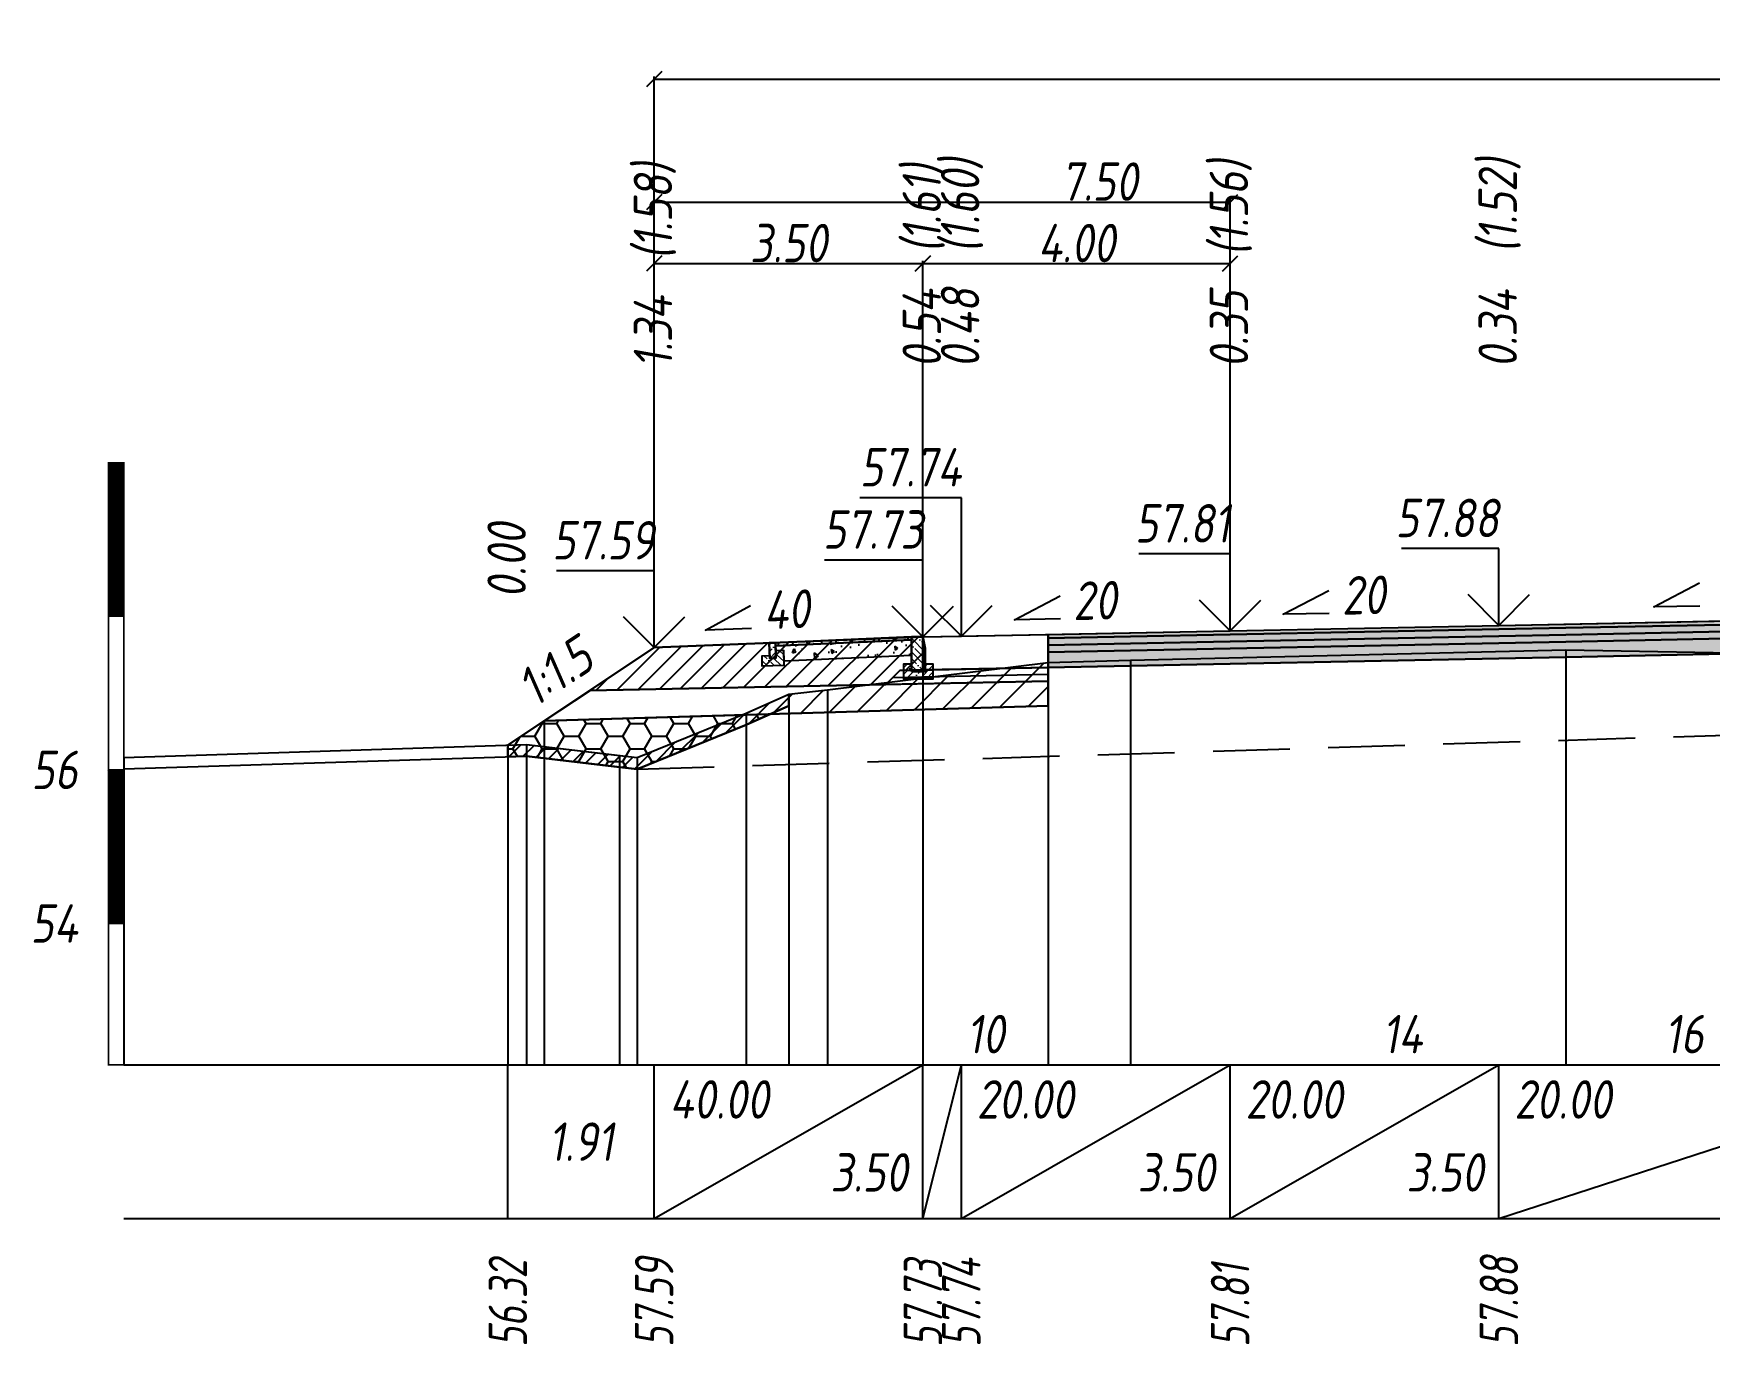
# Model space of a CAD drawing. Extents: x -717 to 1451, y -133302 to 233.
# Drawn here: x -332.2 to -223.1, y -74250.1 to -74164.7 of the extents above; entities that cross this region are included whole.
import ezdxf
from ezdxf.enums import TextEntityAlignment as Align

# ---------------------------------------------------------------- set-up
doc = ezdxf.new("R2010")
doc.units = 0
doc.linetypes.add('штриховая', pattern=[0.75, 0.5, -0.25])
for name, color, linetype in [('Интерполированный поперечник', 2, 'Continuous'), ('КОД_399', 252, 'Continuous'), ('Код_514', 1, 'Continuous'), ('Контур_0', 7, 'Continuous'), ('Контур_2521', 7, 'Continuous'), ('Контур_2564', 7, 'Continuous'), ('Контур_2660', 7, 'Continuous'), ('Контур_2665', 7, 'Continuous'), ('Контур_400', 7, 'Continuous'), ('Контур_508', 7, 'Continuous'), ('Контур_512', 7, 'Continuous'), ('Контур_513', 7, 'Continuous'), ('Красный поперечник', 1, 'Continuous'), ('Линейка абсолютных высот', 7, 'Continuous'), ('Объём_2501', 7, 'Continuous'), ('Объём_2564', 7, 'Continuous'), ('Объём_2650', 7, 'Continuous'), ('Объём_2660', 7, 'Continuous'), ('Объём_2661', 7, 'Continuous'), ('Объём_2665', 7, 'Continuous'), ('Объём_2666', 7, 'Continuous'), ('Объём_2753', 7, 'Continuous'), ('Откосы', 7, 'Continuous'), ('Отметки покрытия', 7, 'Continuous'), ('Рабочие отметки', 7, 'Continuous'), ('Рабочие отметки доп.', 7, 'Continuous'), ('Слои выравнивания', 7, 'Continuous'), ('Таблица', 7, 'Continuous'), ('Уклоны проезжей части', 7, 'Continuous'), ('Черный поперечник', 3, 'Continuous')]:
    doc.layers.add(name, color=color, linetype=linetype)
for name, color, linetype, true_color in [('Контур_2540', 2, 'Continuous', 0xffff00), ('Контур_2560', 2, 'Continuous', 0xffff00), ('Контур_2561', 7, 'Continuous', 0xff8040), ('Контур_2562', 3, 'Continuous', 0x00ff00), ('Контур_2563', 7, 'Continuous', 0xff8000), ('Контур_2570', 7, 'Continuous', 0x80ff00), ('Контур_2725', 7, 'Continuous', 0x323232), ('Контур_2736', 4, 'Continuous', 0x00ffff), ('Контур_2760', 7, 'Continuous', 0x323232), ('Контур_2761', 7, 'Continuous', 0x323232), ('Контур_2762', 7, 'Continuous', 0x323232), ('Контур_2763', 7, 'Continuous', 0x323232), ('Контур_402', 7, 'Continuous', 0xff6464), ('Контур_703', 4, 'Continuous', 0x00ffff), ('Объём_2500', 7, 'Continuous', 0xc0c0c0), ('Объём_2520', 7, 'Continuous', 0x80ffff), ('Объём_2540', 2, 'Continuous', 0xffff00), ('Объём_2560', 2, 'Continuous', 0xffff00), ('Объём_2561', 7, 'Continuous', 0xff8040), ('Объём_2562', 3, 'Continuous', 0x00ff00), ('Объём_2563', 7, 'Continuous', 0xff8000), ('Объём_2570', 7, 'Continuous', 0x80ff00), ('Объём_2600', 7, 'Continuous', 0x808000), ('Объём_2746', 2, 'Continuous', 0xffff00)]:
    doc.layers.add(name, color=color, linetype=linetype, true_color=true_color)
doc.styles.get("Standard").update_dxf_attribs({"font": 'txt', "height": 2.5})
doc.styles.add('М', font='romand.shx', dxfattribs={"width": 0.8, "oblique": 10, "height": 2.5})
doc.dimstyles.get("Standard").update_dxf_attribs({"dimtxt": 0.18, "dimasz": 0.18, "dimexe": 0.18, "dimexo": 0.0625, "dimgap": 0.09, "dimtad": 0, "dimtih": 1, "dimtoh": 1, "dimdec": 4, "dimzin": 0, "dimdsep": 46, "dimtxsty": 'Standard', "dimcen": 0.09, "dimadec": 0, "dimazin": 0, "dimtfac": 1, "dimtdec": 4, "dimtofl": 0, "dimtmove": 0, "dimatfit": 3, "dimfxl": 1, "dimtolj": 1, "dimtzin": 0, "dimarcsym": 0})
pattern_1 = [(45.00000125, (-406.289236, -2473.83671), (-0.026516505928, 0.026516504769), []), (135.00000034, (-406.289236, -2473.83671), (-0.02651650519, -0.026516505506), [])]

# ---------------------------------------------------------------- blocks, each defined once
blk = doc.blocks.new('_Oblique')
at = {"color": 0, "linetype": 'ByBlock', "lineweight": -2}
blk.add_line((-0.5, -0.5), (0.5, 0.5), dxfattribs=at)
blk = doc.blocks.new('*D3063')
at = {"color": 0, "lineweight": -2, "transparency": 16777216}
for p, q in [((-291.76, -74204.68), (-291.76, -74179.5)), ((-291.76, -74179.68), (-274.26, -74179.68)), ((-274.26, -74203.98), (-274.26, -74179.5))]:
    blk.add_line(p, q, dxfattribs=at)
at = {"layer": 'Defpoints', "color": 0, "transparency": 16777216}
for p in [(-274.26, -74179.68), (-291.76, -74204.74), (-274.26, -74204.04)]:
    blk.add_point(p, dxfattribs=at)
at = {"color": 0, "lineweight": -2, "transparency": 16777216, "rotation": 180}
blk.add_blockref('_Oblique', (-291.76, -74179.68), dxfattribs=at)
at = {"color": 0, "lineweight": -2, "transparency": 16777216}
blk.add_blockref('_Oblique', (-274.26, -74179.68), dxfattribs=at)
at = {"color": 0, "transparency": 16777216, "insert": (-283.01, -74178.34), "char_height": 2.5, "width": 0.75, "attachment_point": 5, "style": 'М'}
blk.add_mtext('\\A1;3.50', dxfattribs=at)
blk = doc.blocks.new('*D3065')
at = {"color": 0, "lineweight": -2, "transparency": 16777216}
for p, q in [((-274.26, -74203.98), (-274.26, -74179.5)), ((-274.26, -74179.68), (-254.26, -74179.68)), ((-254.26, -74203.58), (-254.26, -74179.5))]:
    blk.add_line(p, q, dxfattribs=at)
at = {"layer": 'Defpoints', "color": 0, "transparency": 16777216}
for p in [(-254.26, -74179.68), (-254.26, -74203.64), (-274.26, -74204.04)]:
    blk.add_point(p, dxfattribs=at)
at = {"color": 0, "lineweight": -2, "transparency": 16777216, "rotation": 180}
blk.add_blockref('_Oblique', (-274.26, -74179.68), dxfattribs=at)
at = {"color": 0, "lineweight": -2, "transparency": 16777216}
blk.add_blockref('_Oblique', (-254.26, -74179.68), dxfattribs=at)
at = {"color": 0, "transparency": 16777216, "insert": (-264.26, -74178.34), "char_height": 2.5, "width": 0.72, "attachment_point": 5, "style": 'М'}
blk.add_mtext('\\A1;4.00', dxfattribs=at)
blk = doc.blocks.new('*D3068')
at = {"color": 0, "lineweight": -2, "transparency": 16777216}
for p, q in [((-291.76, -74204.68), (-291.76, -74175.5)), ((-291.76, -74175.68), (-254.26, -74175.68)), ((-254.26, -74203.58), (-254.26, -74175.5))]:
    blk.add_line(p, q, dxfattribs=at)
at = {"layer": 'Defpoints', "color": 0, "transparency": 16777216}
for p in [(-254.26, -74175.68), (-254.26, -74203.64), (-291.76, -74204.74)]:
    blk.add_point(p, dxfattribs=at)
at = {"color": 0, "lineweight": -2, "transparency": 16777216, "rotation": 180}
blk.add_blockref('_Oblique', (-291.76, -74175.68), dxfattribs=at)
at = {"color": 0, "lineweight": -2, "transparency": 16777216}
blk.add_blockref('_Oblique', (-254.26, -74175.68), dxfattribs=at)
at = {"color": 0, "transparency": 16777216, "insert": (-262.79, -74174.34), "char_height": 2.5, "width": 0.75, "attachment_point": 5, "style": 'М'}
blk.add_mtext('\\A1;7.50', dxfattribs=at)
blk = doc.blocks.new('*D3069')
at = {"color": 0, "lineweight": -2, "transparency": 16777216}
for p, q in [((-291.76, -74204.68), (-291.76, -74167.5)), ((-291.76, -74167.68), (-138.43, -74167.68)), ((-138.43, -74204.17), (-138.43, -74167.5))]:
    blk.add_line(p, q, dxfattribs=at)
at = {"layer": 'Defpoints', "color": 0, "transparency": 16777216}
for p in [(-138.43, -74167.68), (-291.76, -74204.74), (-138.43, -74204.23)]:
    blk.add_point(p, dxfattribs=at)
at = {"color": 0, "lineweight": -2, "transparency": 16777216, "rotation": 180}
blk.add_blockref('_Oblique', (-291.76, -74167.68), dxfattribs=at)
at = {"color": 0, "lineweight": -2, "transparency": 16777216}
blk.add_blockref('_Oblique', (-138.43, -74167.68), dxfattribs=at)
at = {"color": 0, "transparency": 16777216, "insert": (-215.1, -74166.34), "char_height": 2.5, "width": 0.93, "attachment_point": 5, "style": 'М'}
blk.add_mtext('\\A1;30.67', dxfattribs=at)
blk = doc.blocks.new('Тротуар1')
at = {"linetype": 'Continuous', "lineweight": 13}
h = blk.add_hatch(dxfattribs=at)
h.set_pattern_fill('ANSI35', scale=5, angle=90)
h.set_pattern_definition([(135, (-1541.6927, -4801.9416), (-0.88388348, -0.88388348), []), (135, (-1541.6927, -4801.0577), (-0.88388348, -0.88388348), [1.5625, -0.3125, 0, -0.3125])])
h.paths.add_polyline_path([(-16.72, -1.24), (-17.72, -1.24), (-17.72, -2.24), (-18.52, -2.24), (-18.52, -1.85), (-19.52, -1.89), (-19.52, -3.24), (-16.72, -3.24)])
h = blk.add_hatch(dxfattribs=at)
h.set_pattern_fill('ANSI35', scale=5)
h.set_pattern_definition([(45, (-1541.6927, -4800.4416), (-0.88388348, 0.88388348), []), (45, (-1540.8088, -4800.4416), (-0.88388348, 0.88388348), [1.5625, -0.3125, 0, -0.3125])])
h.paths.add_polyline_path([(-17.72, -0.24), (-18.52, -0.24), (-18.52, -2.24), (-17.72, -2.24)])
at = {"linetype": 'Continuous'}
h = blk.add_hatch(dxfattribs=at)
h.set_pattern_fill('ANSI31', color=256, scale=15, angle=45, style=0)
h.set_pattern_definition([(90, (-1932.1888, -4954.235), (-1.875, 3e-16), [])])
h.paths.add_polyline_path([(0, 0), (-17.72, -0.24), (-17.71, -0.63), (-11.04, -0.58), (0, -0.4)])
at = {"layer": 'КОД_399'}
h = blk.add_hatch(dxfattribs=at)
h.set_pattern_fill('AR-CONC', scale=0.7, angle=45, style=0)
h.set_pattern_definition([(95, (-1932.189, -4954.235), (3.860864, 3.2396496), [0.525, -5.775]), (40, (-1932.189, -4954.235), (-4.409945, 3.036377), [0.42, -4.62]), (145.45144, (-1931.867, -4953.965), (-0.549081, 6.2760265), [0.4461813, -4.907995]), (91.1842, (-1933.179, -4953.245), (6.101854, 4.4632964), [0.7875, -8.6625]), (141.63564, (-1932.67, -4952.873), (-0.1953, 9.447982), [0.669272, -7.361996]), (36.18416, (-1933.179, -4953.245), (-0.1953, 9.447982), [0.63, -6.93]), (66, (-1932.4363, -4952.9975), (4.947401, 0.9616773), [0.525, -5.775]), (11, (-1932.4363, -4952.9975), (-2.38496, 4.793659), [0.42, -4.62]), (116.45144, (-1932.024, -4952.9174), (2.562441, 5.7553363), [0.4461813, -4.907995]), (82.5, (-1932.1888, -4954.235), (-1.5875523, 1.7079287), [0, -4.564, 0, -4.69, 0, -4.6375]), (52.5, (-1932.1888, -4954.235), (-0.6501106, 3.2543661), [0, -2.674, 0, -4.459, 0, -1.7675]), (12.5, (-1933.2926, -4955.3388), (2.7539272, 2.5306453), [0, -1.75, 0, -5.46, 0, -7.245]), (2.5, (-1933.7876, -4955.8337), (2.3911299, 3.3821186), [0, -2.275, 0, -3.626, 0, -5.145])])
h.paths.add_polyline_path([(0, -0.4), (-17.71, -0.63), (-17.72, -1.24), (-16.71, -1.24), (-16.72, -2.62), (-0.07, -2.41)])
at = {"linetype": 'Continuous'}
blk.add_lwpolyline([(-17.72, -1.24), (-16.72, -1.24), (-16.72, -3.24), (-19.52, -3.24), (-19.52, -1.89), (-18.52, -1.85)], dxfattribs=at)
at = {"color": 7, "lineweight": 30}
for points in [[(-18.52, -0.24), (-18.52, -2.24), (-17.72, -2.24), (-17.72, -0.24), (-18.52, -0.24)], [(-8.6, -0.53), (0, -0.4)]]:
    blk.add_lwpolyline(points, dxfattribs=at)
for points in [[(0, 0), (-17.72, -0.24), (-17.72, -0.63), (0, -0.4)], [(0, -0.4), (-17.71, -0.63), (-17.72, -1.24), (-16.71, -1.24), (-16.72, -2.62), (-0.07, -2.39)]]:
    blk.add_lwpolyline(points, close=True)
blk = doc.blocks.new('БР100.30.18')
at = {"linetype": 'Continuous', "lineweight": 13}
h = blk.add_hatch(dxfattribs=at)
h.set_pattern_fill('ANSI35', scale=5)
h.set_pattern_definition([(45, (-1504.996, -4799.2297), (-0.88388348, 0.88388348), []), (45, (-1504.1121, -4799.2297), (-0.88388348, 0.88388348), [1.5625, -0.3125, 0, -0.3125])])
h.paths.add_polyline_path([(0.3, 3.47), (1.8, 3.47), (1.8, -1.03), (0, -1.03), (0, 1.97)])
h = blk.add_hatch(dxfattribs=at)
h.set_pattern_fill('ANSI35', scale=5, angle=90)
h.set_pattern_definition([(135, (-1504.996, -4800.7297), (-0.88388348, -0.88388348), []), (135, (-1504.996, -4799.8458), (-0.88388348, -0.88388348), [1.5625, -0.3125, 0, -0.3125])])
h.paths.add_polyline_path([(-1, -0.03), (0, -0.03), (0, -1.03), (1.8, -1.03), (1.8, -0.03), (2.8, -0.03), (2.8, -2.03), (-1, -2.03)])
at = {"color": 7, "lineweight": 30}
blk.add_lwpolyline([(1.8, -1.03), (0, -1.03), (0, 1.97), (0.3, 3.47), (1.8, 3.47)], close=True, dxfattribs=at)
at = {"linetype": 'Continuous'}
blk.add_lwpolyline([(0, -0.03), (-1, -0.03), (-1, -2.03), (2.8, -2.03), (2.8, -0.03), (1.8, -0.03)], dxfattribs=at)

msp = doc.modelspace()

# ---------------------------------------------------------------- hatches: boundary and pattern name
at = {"layer": 'Линейка абсолютных высот'}
h = msp.add_hatch(dxfattribs=at)
h.set_pattern_fill('ANSI37', scale=0.3, style=0)
h.set_pattern_definition(pattern_1)
h.paths.add_polyline_path([(-326.289, -74202.641), (-326.289, -74192.641), (-327.289, -74192.641), (-327.289, -74202.641)])
h = msp.add_hatch(dxfattribs=at)
h.set_pattern_fill('ANSI37', scale=0.3, style=0)
h.set_pattern_definition(pattern_1)
h.paths.add_polyline_path([(-326.289, -74222.641), (-326.289, -74212.641), (-327.289, -74212.641), (-327.289, -74222.641)])
at = {"layer": 'Объём_2563'}
h = msp.add_hatch(dxfattribs=at)
h.set_pattern_fill('ANSI31', color=256, scale=0.3)
h.set_pattern_definition([(45, (-407.6339, 22.1553), (-0.673519209, 0.673519209), [])])
h.paths.add_polyline_path([(-275.762, -74206.161), (-276.681, -74207.08), (-295.938, -74207.465), (-291.762, -74204.681), (-274.262, -74203.981), (-274.262, -74206.131)])
at = {"layer": 'Объём_2570'}
h = msp.add_hatch(dxfattribs=at)
h.set_pattern_fill('ANSI31', color=256, scale=0.2)
h.set_pattern_definition([(45, (-407.6339, 22.1553), (-0.449012806, 0.449012806), [])])
h.paths.add_polyline_path([(-282.998, -74208.462), (-285.775, -74209.708), (-292.858, -74212.595), (-300.064, -74211.743), (-301.289, -74211.782), (-301.289, -74211.032), (-300.064, -74210.993), (-292.858, -74211.845), (-285.775, -74208.958), (-282.998, -74207.712)])
at = {"layer": 'Объём_2600'}
h = msp.add_hatch(dxfattribs=at)
h.set_pattern_fill('ANSI31', color=6, scale=0.4)
h.set_pattern_definition([(45, (-407.6339, 22.1553), (-0.898025612, 0.898025612), [])])
h.paths.add_polyline_path([(-280.48, -74207.432), (-266.114, -74205.641), (-266.114, -74208.469), (-284.225, -74209.013), (-282.998, -74208.462), (-282.998, -74207.712)])
h = msp.add_hatch(dxfattribs=at)
h.set_pattern_fill('HONEY', color=5, scale=0.3)
h.set_pattern_definition([(0, (-407.6339, 22.1553), (1.42875, 0.8248891935), [0.9525, -1.905]), (120, (-407.6339, 22.1553), (-1.428749997, 0.824889199), [0.9525, -1.905]), (60, (-407.6339, 22.1553), (3e-09, 1.649778392), [-1.905, 0.9525])])
h.paths.add_polyline_path([(-285.775, -74209.708), (-292.858, -74212.595), (-300.064, -74211.743), (-301.289, -74211.782), (-301.289, -74211.032), (-298.921, -74209.453), (-284.225, -74209.013)])
at = {"layer": 'Слои выравнивания'}
for color, points in [(2, [(-266.114, -74203.818), (-260.741, -74203.711), (-254.262, -74203.581), (-236.762, -74203.231), (-232.401, -74203.144), (-219.983, -74202.896), (-219.983, -74203.146), (-232.401, -74203.394), (-236.762, -74203.481), (-254.262, -74203.831), (-260.741, -74203.961), (-266.114, -74204.068)]), (3, [(-266.114, -74204.068), (-260.741, -74203.961), (-254.262, -74203.831), (-236.762, -74203.481), (-232.401, -74203.394), (-219.983, -74203.146), (-219.983, -74203.596), (-232.401, -74203.844), (-236.762, -74203.931), (-254.262, -74204.281), (-260.741, -74204.411), (-266.114, -74204.518)]), (4, [(-266.114, -74204.518), (-260.741, -74204.411), (-254.262, -74204.281), (-236.762, -74203.931), (-232.401, -74203.844), (-219.983, -74203.596), (-219.983, -74204.046), (-232.401, -74204.294), (-236.762, -74204.381), (-254.262, -74204.731), (-260.741, -74204.861), (-266.114, -74204.968)]), (5, [(-266.114, -74204.968), (-260.741, -74204.861), (-254.262, -74204.731), (-236.762, -74204.381), (-232.401, -74204.294), (-219.983, -74204.046), (-219.983, -74205.046), (-232.401, -74205.294), (-236.762, -74205.381), (-254.262, -74205.731), (-260.741, -74205.861), (-266.114, -74205.968)])]:
    msp.add_hatch(color=color, dxfattribs=at).paths.add_polyline_path(points)

# ---------------------------------------------------------------- linework, layer by layer
at = {"layer": 'Интерполированный поперечник', "linetype": 'штриховая', "ltscale": 10, "flags": 128}
msp.add_lwpolyline([(-292.858, -74212.595), (-182.226, -74209.137)], dxfattribs=at)
at = {"layer": 'Код_514'}
for p, q in [((-301.289, -74241.845), (-301.289, -74231.845)), ((-291.762, -74241.845), (-291.762, -74231.845)), ((-291.762, -74241.845), (-274.262, -74231.845)), ((-274.262, -74241.845), (-274.262, -74231.845)), ((-274.262, -74241.845), (-271.762, -74231.845)), ((-271.762, -74241.845), (-271.762, -74231.845)), ((-271.762, -74241.845), (-254.262, -74231.845)), ((-254.262, -74241.845), (-254.262, -74231.845)), ((-254.262, -74241.845), (-236.762, -74231.845)), ((-236.762, -74241.845), (-236.762, -74231.845)), ((-236.762, -74241.845), (-206.012, -74231.845))]:
    msp.add_line(p, q, dxfattribs=at)
at = {"layer": 'Контур_0', "color": 18, "true_color": 0x000000, "flags": 128}
for points in [[(-271.762, -74206.081), (-274.262, -74206.131), (-274.262, -74203.981), (-266.114, -74203.818), (-266.114, -74205.968), (-271.762, -74206.081), (-271.762, -74206.081)], [(-295.938, -74207.465), (-276.681, -74207.08), (-275.762, -74206.161), (-274.262, -74206.131)], [(-275.762, -74206.161), (-266.114, -74205.968), (-266.114, -74206.868), (-276.681, -74207.08), (-275.762, -74206.161), (-275.762, -74206.161)]]:
    msp.add_lwpolyline(points, dxfattribs=at)
at = {"layer": 'Контур_2521', "color": 18, "true_color": 0x000000, "flags": 128}
msp.add_lwpolyline([(-276.222, -74206.62), (-266.114, -74206.418)], dxfattribs=at)
at = {"layer": 'Контур_2540', "flags": 128}
msp.add_lwpolyline([(-266.114, -74208.469), (-298.921, -74209.453), (-295.938, -74207.465), (-266.114, -74206.868), (-266.114, -74208.469), (-266.114, -74208.469)], dxfattribs=at)
at = {"layer": 'Контур_2560', "flags": 128}
msp.add_lwpolyline([(-291.762, -74204.681), (-291.762, -74204.681), (-291.762, -74204.681), (-274.262, -74203.981)], dxfattribs=at)
at = {"layer": 'Контур_2561', "flags": 128}
msp.add_lwpolyline([(-274.262, -74203.981), (-274.262, -74203.981), (-291.762, -74204.681), (-291.762, -74204.681), (-274.262, -74203.981)], dxfattribs=at)
at = {"layer": 'Контур_2562', "flags": 128}
msp.add_lwpolyline([(-291.762, -74204.681), (-291.762, -74204.681), (-291.762, -74204.681), (-291.762, -74204.681), (-291.762, -74204.681)], dxfattribs=at)
at = {"layer": 'Контур_2563', "flags": 128}
msp.add_lwpolyline([(-275.762, -74206.161), (-276.681, -74207.08), (-295.938, -74207.465), (-291.762, -74204.681), (-274.262, -74203.981), (-274.262, -74206.131), (-275.762, -74206.161), (-275.762, -74206.161)], dxfattribs=at)
at = {"layer": 'Контур_2564', "flags": 128}
msp.add_lwpolyline([(-291.762, -74204.681), (-274.262, -74203.981)], dxfattribs=at)
at = {"layer": 'Контур_2570', "flags": 128}
msp.add_lwpolyline([(-326.289, -74212.575), (-300.064, -74211.743), (-294.01, -74212.461), (-292.858, -74212.595), (-292.858, -74212.595), (-285.775, -74209.708), (-282.998, -74208.462), (-282.998, -74207.712), (-280.48, -74207.432), (-266.114, -74205.641), (-260.741, -74205.493), (-232.401, -74204.822), (-206.012, -74205.297)], dxfattribs=at)
at = {"layer": 'Контур_2660', "flags": 128}
msp.add_lwpolyline([(-298.921, -74209.453), (-266.114, -74208.469)], dxfattribs=at)
at = {"layer": 'Контур_2665', "flags": 128}
msp.add_lwpolyline([(-291.762, -74204.681), (-291.762, -74204.681)], dxfattribs=at)
at = {"layer": 'Контур_2725', "flags": 128}
msp.add_lwpolyline([(-266.114, -74205.968), (-260.741, -74205.861), (-254.262, -74205.731), (-236.762, -74205.381), (-232.401, -74205.294), (-219.983, -74205.046), (-219.983, -74205.096), (-218.667, -74205.069), (-218.667, -74205.119), (-217.35, -74205.093), (-206.012, -74205.297)], dxfattribs=at)
at = {"layer": 'Контур_2736', "flags": 128}
msp.add_lwpolyline([(-291.762, -74204.681), (-301.289, -74211.032)], dxfattribs=at)
at = {"layer": 'Контур_2760', "flags": 128}
msp.add_lwpolyline([(-266.114, -74203.818), (-260.741, -74203.711), (-254.262, -74203.581), (-236.762, -74203.231), (-232.401, -74203.144), (-219.983, -74202.896), (-218.667, -74202.869), (-217.35, -74202.843), (-206.012, -74202.616)], dxfattribs=at)
at = {"layer": 'Контур_2761', "flags": 128}
msp.add_lwpolyline([(-266.114, -74204.068), (-260.741, -74203.961), (-254.262, -74203.831), (-236.762, -74203.481), (-232.401, -74203.394), (-219.983, -74203.146), (-218.667, -74203.119), (-217.35, -74203.093), (-206.012, -74202.866)], dxfattribs=at)
at = {"layer": 'Контур_2762', "flags": 128}
msp.add_lwpolyline([(-266.114, -74204.518), (-260.741, -74204.411), (-254.262, -74204.281), (-236.762, -74203.931), (-232.401, -74203.844), (-219.983, -74203.596), (-218.667, -74203.569), (-217.35, -74203.543), (-206.012, -74203.316)], dxfattribs=at)
at = {"layer": 'Контур_2763', "flags": 128}
msp.add_lwpolyline([(-266.114, -74204.968), (-260.741, -74204.861), (-254.262, -74204.731), (-236.762, -74204.381), (-232.401, -74204.294), (-219.983, -74204.046), (-218.667, -74204.019), (-217.35, -74203.993), (-206.012, -74203.766)], dxfattribs=at)
at = {"layer": 'Контур_400', "flags": 128}
msp.add_lwpolyline([(-274.262, -74203.981), (-271.762, -74203.931), (-271.762, -74203.931), (-254.262, -74203.581), (-254.262, -74203.581), (-254.262, -74203.581), (-254.262, -74203.581), (-236.762, -74203.231), (-206.012, -74202.616)], dxfattribs=at)
at = {"layer": 'Контур_402', "flags": 128}
msp.add_lwpolyline([(-298.921, -74209.453), (-266.114, -74208.469), (-266.114, -74205.968), (-219.983, -74205.046), (-219.983, -74205.096), (-218.667, -74205.069), (-218.667, -74205.119), (-217.35, -74205.093), (-206.012, -74205.297), (-206.012, -74206.666), (-131.321, -74208.907)], dxfattribs=at)
at = {"layer": 'Контур_508', "flags": 128}
msp.add_lwpolyline([(-301.289, -74211.032), (-298.921, -74209.453), (-266.114, -74208.469), (-266.114, -74205.968), (-219.983, -74205.046), (-219.983, -74205.096), (-218.667, -74205.069), (-218.667, -74205.119), (-217.35, -74205.093), (-206.012, -74205.297), (-206.012, -74206.666), (-131.321, -74208.907), (-131.321, -74207.348), (-128.719, -74205.614)], dxfattribs=at)
at = {"layer": 'Контур_512', "flags": 128}
msp.add_lwpolyline([(-301.289, -74211.032), (-298.921, -74209.453), (-266.114, -74208.469)], dxfattribs=at)
at = {"layer": 'Контур_513', "flags": 128}
msp.add_lwpolyline([(-301.289, -74211.032), (-298.921, -74209.453), (-266.114, -74208.469), (-266.114, -74205.968), (-219.983, -74205.046), (-219.983, -74205.096), (-218.667, -74205.069), (-218.667, -74205.119), (-217.35, -74205.093), (-206.012, -74205.297), (-206.012, -74206.666), (-131.321, -74208.907), (-131.321, -74207.348), (-128.719, -74205.614)], dxfattribs=at)
at = {"layer": 'Контур_703', "flags": 128}
msp.add_lwpolyline([(-291.762, -74204.681), (-301.289, -74211.032)], dxfattribs=at)
at = {"layer": 'Красный поперечник'}
for p, q in [((-236.762, -74203.231), (-206.012, -74202.616)), ((-271.762, -74203.931), (-254.262, -74203.581)), ((-254.262, -74203.581), (-236.762, -74203.231)), ((-301.289, -74211.032), (-291.762, -74204.681)), ((-291.762, -74204.681), (-274.262, -74203.981)), ((-274.262, -74203.981), (-271.762, -74203.931)), ((-266.114, -74208.469), (-266.114, -74231.845)), ((-298.921, -74209.453), (-298.921, -74231.845)), ((-301.289, -74211.032), (-301.289, -74231.845))]:
    msp.add_line(p, q, dxfattribs=at)
at = {"layer": 'Линейка абсолютных высот', "color": 7, "const_width": 0.1, "flags": 128}
for points in [[(-326.289, -74202.641), (-326.289, -74192.641), (-327.289, -74192.641), (-327.289, -74202.641), (-326.289, -74202.641)], [(-326.289, -74212.641), (-326.289, -74202.641), (-327.289, -74202.641), (-327.289, -74212.641), (-326.289, -74212.641)], [(-326.289, -74222.641), (-326.289, -74212.641), (-327.289, -74212.641), (-327.289, -74222.641), (-326.289, -74222.641)], [(-326.289, -74231.845), (-326.289, -74222.641), (-327.289, -74222.641), (-327.289, -74231.845), (-326.289, -74231.845)]]:
    msp.add_lwpolyline(points, dxfattribs=at)
at = {"layer": 'Объём_2500', "color": 18, "true_color": 0x000000, "flags": 128}
msp.add_lwpolyline([(-271.762, -74206.081), (-274.262, -74206.131), (-274.262, -74203.981), (-266.114, -74203.818), (-266.114, -74205.968), (-271.762, -74206.081), (-271.762, -74206.081)], dxfattribs=at)
msp.add_lwpolyline([(-271.762, -74206.081), (-274.262, -74206.131), (-274.262, -74203.981), (-266.114, -74203.818), (-266.114, -74205.968), (-271.762, -74206.081), (-271.762, -74206.081)], dxfattribs=at)
at = {"layer": 'Объём_2501', "flags": 128}
for points in [[(-274.262, -74203.981), (-271.762, -74203.931), (-271.762, -74203.931), (-254.262, -74203.581), (-254.262, -74203.581), (-254.262, -74203.581), (-254.262, -74203.581), (-236.762, -74203.231), (-206.012, -74202.616)], [(-274.262, -74203.981), (-271.762, -74203.931), (-271.762, -74203.931), (-254.262, -74203.581)]]:
    msp.add_lwpolyline(points, dxfattribs=at)
at = {"layer": 'Объём_2520', "color": 250, "flags": 128}
msp.add_lwpolyline([(-275.762, -74206.161), (-266.114, -74205.968), (-266.114, -74206.868), (-276.681, -74207.08), (-275.762, -74206.161), (-275.762, -74206.161)], dxfattribs=at)
msp.add_lwpolyline([(-275.762, -74206.161), (-266.114, -74205.968), (-266.114, -74206.868), (-276.681, -74207.08), (-275.762, -74206.161), (-275.762, -74206.161)], dxfattribs=at)
at = {"layer": 'Объём_2540', "flags": 128}
msp.add_lwpolyline([(-266.114, -74208.469), (-298.921, -74209.453), (-295.938, -74207.465), (-266.114, -74206.868), (-266.114, -74208.469), (-266.114, -74208.469)], dxfattribs=at)
msp.add_lwpolyline([(-266.114, -74208.469), (-298.921, -74209.453), (-295.938, -74207.465), (-266.114, -74206.868), (-266.114, -74208.469), (-266.114, -74208.469)], dxfattribs=at)
at = {"layer": 'Объём_2560', "flags": 128}
msp.add_lwpolyline([(-291.762, -74204.681), (-291.762, -74204.681), (-291.762, -74204.681), (-274.262, -74203.981)], dxfattribs=at)
msp.add_lwpolyline([(-291.762, -74204.681), (-291.762, -74204.681), (-291.762, -74204.681), (-274.262, -74203.981)], dxfattribs=at)
at = {"layer": 'Объём_2561', "flags": 128}
msp.add_lwpolyline([(-274.262, -74203.981), (-274.262, -74203.981), (-291.762, -74204.681), (-291.762, -74204.681), (-274.262, -74203.981)], dxfattribs=at)
msp.add_lwpolyline([(-274.262, -74203.981), (-274.262, -74203.981), (-291.762, -74204.681), (-291.762, -74204.681), (-274.262, -74203.981)], dxfattribs=at)
at = {"layer": 'Объём_2562', "flags": 128}
msp.add_lwpolyline([(-291.762, -74204.681), (-291.762, -74204.681), (-291.762, -74204.681), (-291.762, -74204.681), (-291.762, -74204.681)], dxfattribs=at)
msp.add_lwpolyline([(-291.762, -74204.681), (-291.762, -74204.681), (-291.762, -74204.681), (-291.762, -74204.681), (-291.762, -74204.681)], dxfattribs=at)
at = {"layer": 'Объём_2563', "color": 250, "flags": 128}
msp.add_lwpolyline([(-275.762, -74206.161), (-276.681, -74207.08), (-295.938, -74207.465), (-291.762, -74204.681), (-274.262, -74203.981), (-274.262, -74206.131), (-275.762, -74206.161), (-275.762, -74206.161)], dxfattribs=at)
msp.add_lwpolyline([(-275.762, -74206.161), (-276.681, -74207.08), (-295.938, -74207.465), (-291.762, -74204.681), (-274.262, -74203.981), (-274.262, -74206.131), (-275.762, -74206.161), (-275.762, -74206.161)], dxfattribs=at)
at = {"layer": 'Объём_2564', "flags": 128}
msp.add_lwpolyline([(-291.762, -74204.681), (-274.262, -74203.981)], dxfattribs=at)
msp.add_lwpolyline([(-291.762, -74204.681), (-274.262, -74203.981)], dxfattribs=at)
at = {"layer": 'Объём_2570', "flags": 128}
msp.add_lwpolyline([(-282.998, -74208.462), (-285.775, -74209.708), (-292.858, -74212.595), (-300.064, -74211.743), (-301.289, -74211.782), (-301.289, -74211.032), (-300.064, -74210.993), (-292.858, -74211.845), (-285.775, -74208.958), (-282.998, -74207.712), (-282.998, -74208.462), (-282.998, -74208.462)], dxfattribs=at)
msp.add_lwpolyline([(-282.998, -74208.462), (-285.775, -74209.708), (-292.858, -74212.595), (-300.064, -74211.743), (-301.289, -74211.782), (-301.289, -74211.032), (-300.064, -74210.993), (-292.858, -74211.845), (-285.775, -74208.958), (-282.998, -74207.712), (-282.998, -74208.462), (-282.998, -74208.462)], dxfattribs=at)
at = {"layer": 'Объём_2600', "color": 5, "flags": 128}
msp.add_lwpolyline([(-285.775, -74209.708), (-292.858, -74212.595), (-300.064, -74211.743), (-301.289, -74211.782), (-301.289, -74211.032), (-298.921, -74209.453), (-284.225, -74209.013), (-285.775, -74209.708), (-285.775, -74209.708)], dxfattribs=at)
msp.add_lwpolyline([(-285.775, -74209.708), (-292.858, -74212.595), (-300.064, -74211.743), (-301.289, -74211.782), (-301.289, -74211.032), (-298.921, -74209.453), (-284.225, -74209.013), (-285.775, -74209.708), (-285.775, -74209.708)], dxfattribs=at)
at = {"layer": 'Объём_2650', "color": 6, "flags": 128}
msp.add_lwpolyline([(-280.48, -74207.432), (-266.114, -74205.641), (-266.114, -74208.469), (-284.225, -74209.013), (-282.998, -74208.462), (-282.998, -74207.712), (-280.48, -74207.432), (-280.48, -74207.432)], dxfattribs=at)
msp.add_lwpolyline([(-280.48, -74207.432), (-266.114, -74205.641), (-266.114, -74208.469), (-284.225, -74209.013), (-282.998, -74208.462), (-282.998, -74207.712), (-280.48, -74207.432), (-280.48, -74207.432)], dxfattribs=at)
at = {"layer": 'Объём_2660', "flags": 128}
msp.add_lwpolyline([(-298.921, -74209.453), (-266.114, -74208.469)], dxfattribs=at)
msp.add_lwpolyline([(-298.921, -74209.453), (-266.114, -74208.469)], dxfattribs=at)
at = {"layer": 'Объём_2661', "flags": 128}
msp.add_lwpolyline([(-291.762, -74204.681), (-301.289, -74211.032)], dxfattribs=at)
msp.add_lwpolyline([(-291.762, -74204.681), (-301.289, -74211.032)], dxfattribs=at)
at = {"layer": 'Объём_2665', "flags": 128}
msp.add_lwpolyline([(-291.762, -74204.681), (-291.762, -74204.681)], dxfattribs=at)
msp.add_lwpolyline([(-291.762, -74204.681), (-291.762, -74204.681)], dxfattribs=at)
at = {"layer": 'Объём_2666', "flags": 128}
msp.add_lwpolyline([(-291.762, -74204.681), (-301.289, -74211.032)], dxfattribs=at)
msp.add_lwpolyline([(-291.762, -74204.681), (-301.289, -74211.032)], dxfattribs=at)
at = {"layer": 'Объём_2746', "flags": 128}
msp.add_lwpolyline([(-282.998, -74208.462), (-282.998, -74207.712), (-280.48, -74207.432), (-266.114, -74205.641), (-266.114, -74208.469), (-284.225, -74209.013), (-282.998, -74208.462), (-282.998, -74208.462)], dxfattribs=at)
msp.add_lwpolyline([(-282.998, -74208.462), (-282.998, -74207.712), (-280.48, -74207.432), (-266.114, -74205.641), (-266.114, -74208.469), (-284.225, -74209.013), (-282.998, -74208.462), (-282.998, -74208.462)], dxfattribs=at)
at = {"layer": 'Объём_2753', "flags": 128}
msp.add_lwpolyline([(-266.114, -74203.818), (-266.114, -74203.818)], dxfattribs=at)
msp.add_lwpolyline([(-266.114, -74203.818), (-266.114, -74203.818)], dxfattribs=at)
at = {"layer": 'Отметки покрытия', "color": 1}
for p, q in [((-271.762, -74194.931), (-278.362, -74194.931)), ((-271.762, -74203.931), (-271.762, -74194.931)), ((-236.762, -74198.231), (-243.112, -74198.231)), ((-236.762, -74203.231), (-236.762, -74198.231)), ((-274.262, -74198.981), (-280.662, -74198.981)), ((-274.262, -74203.981), (-274.262, -74198.981)), ((-254.262, -74198.581), (-260.212, -74198.581)), ((-254.262, -74203.581), (-254.262, -74198.581)), ((-291.762, -74199.681), (-298.112, -74199.681)), ((-291.762, -74204.681), (-291.762, -74199.681)), ((-236.762, -74203.231), (-238.762, -74201.231)), ((-236.762, -74203.231), (-234.762, -74201.231)), ((-274.262, -74203.981), (-276.262, -74201.981)), ((-274.262, -74203.981), (-272.262, -74201.981)), ((-271.762, -74203.931), (-273.762, -74201.931)), ((-271.762, -74203.931), (-269.762, -74201.931)), ((-254.262, -74203.581), (-256.262, -74201.581)), ((-254.262, -74203.581), (-252.262, -74201.581)), ((-291.762, -74204.681), (-293.762, -74202.681)), ((-291.762, -74204.681), (-289.762, -74202.681))]:
    msp.add_line(p, q, dxfattribs=at)
at = {"layer": 'Слои выравнивания'}
for p, q in [((-274.262, -74203.981), (-274.262, -74231.845)), ((-266.114, -74203.818), (-266.114, -74231.845))]:
    msp.add_line(p, q, dxfattribs=at)
at = {"layer": 'Слои выравнивания', "color": 2, "flags": 128}
msp.add_lwpolyline([(-266.114, -74203.818), (-260.741, -74203.711), (-254.262, -74203.581), (-236.762, -74203.231), (-232.401, -74203.144), (-219.983, -74202.896), (-219.983, -74203.146), (-232.401, -74203.394), (-236.762, -74203.481), (-254.262, -74203.831), (-260.741, -74203.961), (-266.114, -74204.068)], close=True, dxfattribs=at)
at = {"layer": 'Слои выравнивания', "color": 3, "flags": 128}
msp.add_lwpolyline([(-266.114, -74204.068), (-260.741, -74203.961), (-254.262, -74203.831), (-236.762, -74203.481), (-232.401, -74203.394), (-219.983, -74203.146), (-219.983, -74203.596), (-232.401, -74203.844), (-236.762, -74203.931), (-254.262, -74204.281), (-260.741, -74204.411), (-266.114, -74204.518)], close=True, dxfattribs=at)
at = {"layer": 'Слои выравнивания', "color": 4, "flags": 128}
msp.add_lwpolyline([(-266.114, -74204.518), (-260.741, -74204.411), (-254.262, -74204.281), (-236.762, -74203.931), (-232.401, -74203.844), (-219.983, -74203.596), (-219.983, -74204.046), (-232.401, -74204.294), (-236.762, -74204.381), (-254.262, -74204.731), (-260.741, -74204.861), (-266.114, -74204.968)], close=True, dxfattribs=at)
at = {"layer": 'Слои выравнивания', "color": 5, "flags": 128}
msp.add_lwpolyline([(-266.114, -74204.968), (-260.741, -74204.861), (-254.262, -74204.731), (-236.762, -74204.381), (-232.401, -74204.294), (-219.983, -74204.046), (-219.983, -74205.046), (-232.401, -74205.294), (-236.762, -74205.381), (-254.262, -74205.731), (-260.741, -74205.861), (-266.114, -74205.968)], close=True, dxfattribs=at)
at = {"layer": 'Таблица'}
for p, q in [((-326.289, -74231.845), (-103.719, -74231.845)), ((-326.289, -74241.845), (-103.719, -74241.845))]:
    msp.add_line(p, q, dxfattribs=at)
at = {"layer": 'Уклоны проезжей части', "color": 1, "flags": 128}
for points in [[(-265.304, -74202.803), (-268.303, -74202.863), (-265.334, -74201.304)], [(-247.804, -74202.453), (-250.803, -74202.513), (-247.834, -74200.954)], [(-223.679, -74201.971), (-226.678, -74202.031), (-223.709, -74200.471)], [(-285.422, -74203.43), (-288.42, -74203.55), (-285.482, -74201.931)]]:
    msp.add_lwpolyline(points, dxfattribs=at)
at = {"layer": 'Черный поперечник', "color": 7}
for p, q in [((-266.114, -74205.641), (-266.114, -74231.845)), ((-260.741, -74205.493), (-260.741, -74231.845)), ((-232.401, -74204.822), (-232.401, -74231.845)), ((-282.998, -74207.712), (-282.998, -74231.845)), ((-280.48, -74207.432), (-280.48, -74231.845)), ((-285.775, -74208.958), (-285.775, -74231.845)), ((-300.064, -74210.993), (-300.064, -74231.845)), ((-326.289, -74211.825), (-326.289, -74231.845)), ((-294.01, -74211.711), (-294.01, -74231.845)), ((-292.858, -74211.845), (-292.858, -74231.845))]:
    msp.add_line(p, q, dxfattribs=at)
at = {"layer": 'Черный поперечник', "flags": 128}
msp.add_lwpolyline([(-326.289, -74211.825), (-300.064, -74210.993), (-294.01, -74211.711), (-292.858, -74211.845), (-285.775, -74208.958), (-282.998, -74207.712), (-280.48, -74207.432), (-266.114, -74205.641), (-260.741, -74205.493), (-232.401, -74204.822), (-206.012, -74205.297)], dxfattribs=at)

# ---------------------------------------------------------------- block references
at = {"xscale": 0.4999999999999981, "yscale": 0.4999999999999981, "zscale": 0.4999999999999981, "rotation": 1.71443905944475}
msp.add_blockref('Тротуар1', (-275.012, -74203.982), dxfattribs=at)
at = {"lineweight": 18, "xscale": -0.5, "yscale": 0.5, "zscale": 0.5, "rotation": 0.05553677703885818}
msp.add_blockref('БР100.30.18', (-274.111, -74205.714), dxfattribs=at)

# ---------------------------------------------------------------- texts
at = {"layer": 'Код_514', "style": 'М', "oblique": 10, "width": 0.8}
for s, p in [('40.00', (-290.762, -74232.845)), ('20.00', (-270.762, -74232.845)), ('20.00', (-253.262, -74232.845)), ('20.00', (-235.762, -74232.845))]:
    msp.add_text(s, height=2.5, dxfattribs=at).set_placement(p, align=Align.TOP_LEFT)
msp.add_text('1.91', height=2.5, dxfattribs=at).set_placement((-296.526, -74236.845), align=Align.MIDDLE_CENTER)
for p in [(-275.262, -74240.845), (-255.262, -74240.845), (-237.762, -74240.845)]:
    msp.add_text('3.50', height=2.5, dxfattribs=at).set_placement(p, align=Align.BOTTOM_RIGHT)
at = {"layer": 'Код_514', "style": 'М', "oblique": 10, "width": 0.7}
for s, p in [('56.32', (-301.289, -74250.227)), ('57.59', (-291.762, -74250.227)), ('57.73', (-274.262, -74250.227)), ('57.74', (-271.762, -74250.227)), ('57.81', (-254.262, -74250.227)), ('57.88', (-236.762, -74250.227))]:
    msp.add_text(s, height=2.5, rotation=90, dxfattribs=at).set_placement(p, align=Align.MIDDLE_LEFT)
at = {"layer": 'Линейка абсолютных высот', "style": 'М', "oblique": 10, "width": 0.8}
for s, p in [('56', (-329.289, -74212.641)), ('54', (-329.289, -74222.641))]:
    msp.add_text(s, height=2.5, dxfattribs=at).set_placement(p, align=Align.MIDDLE_RIGHT)
at = {"layer": 'Откосы', "color": 1, "style": 'М', "oblique": 10, "width": 0.8}
for s, rotation, p in [('20', 1.14576, (-263.032, -74203.613)), ('20', 1.14576, (-245.532, -74203.263)), ('40', 2.29061, (-283.052, -74204.188)), ('1:1.5', 33.69007, (-297.081, -74207.881))]:
    msp.add_text(s, height=2.5, rotation=rotation, dxfattribs=at).set_placement(p, align=Align.BOTTOM_CENTER)
at = {"layer": 'Отметки покрытия', "color": 1, "style": 'М', "oblique": 10, "width": 0.8}
for s, p in [('57.74', (-271.762, -74194.939)), ('57.88', (-236.762, -74198.239)), ('57.73', (-274.262, -74198.989)), ('57.81', (-254.262, -74198.589)), ('57.59', (-291.762, -74199.689))]:
    msp.add_text(s, height=2.5, dxfattribs=at).set_placement(p, align=Align.BOTTOM_RIGHT)
at = {"layer": 'Рабочие отметки', "color": 1, "style": 'М', "oblique": 10, "width": 0.8}
for s, p in [('1.34', (-291.841, -74186.468)), ('0.54', (-274.341, -74186.468)), ('0.48', (-271.841, -74186.468)), ('0.35', (-254.341, -74186.468)), ('0.34', (-236.841, -74186.468)), ('0.00', (-301.367, -74201.463))]:
    msp.add_text(s, height=2.5, rotation=90, dxfattribs=at).set_placement(p, align=Align.MIDDLE_LEFT)
at = {"layer": 'Рабочие отметки доп.', "color": 1, "style": 'М', "oblique": 10, "width": 0.8}
for s, p in [('(1.58)', (-291.841, -74179.418)), ('(1.61)', (-274.341, -74178.968)), ('(1.60)', (-271.841, -74178.968)), ('(1.56)', (-254.341, -74179.168)), ('(1.52)', (-236.841, -74178.968))]:
    msp.add_text(s, height=2.5, rotation=90, dxfattribs=at).set_placement(p, align=Align.MIDDLE_LEFT)
at = {"layer": 'Слои выравнивания', "style": 'М', "oblique": 10, "width": 0.8}
for s, p in [('10', (-270.188, -74231.845)), ('14', (-243.049, -74231.845)), ('16', (-224.699, -74231.845))]:
    msp.add_text(s, height=2.5, dxfattribs=at).set_placement(p, align=Align.BOTTOM_CENTER)

# ---------------------------------------------------------------- dimensions: what is measured, and where the dimension line sits
at = {"color": 5}
for base, p1, p2, picture, middle in [((-138.429, -74167.679), (-291.762, -74204.744), (-138.429, -74204.23), '*D3069', (-215.096, -74166.339)), ((-274.262, -74179.679), (-291.762, -74204.744), (-274.262, -74204.044), '*D3063', (-283.012, -74178.339)), ((-254.262, -74179.679), (-274.262, -74204.044), (-254.262, -74203.644), '*D3065', (-264.262, -74178.339))]:
    dim = msp.add_linear_dim(base=base, p1=p1, p2=p2, angle=180, dimstyle='Standard', override={"dimtxt": 2.5, "dimasz": 1, "dimtad": 1, "dimdec": 2, "dimlfac": 0.2, "dimtxsty": 'М', "dimblk1": 'Oblique', "dimblk2": 'Oblique', "dimsah": 1}, dxfattribs=at)
    dim.commit()
    dim.dimension.update_dxf_attribs({"geometry": picture, "text_midpoint": middle})
dim = msp.add_linear_dim(base=(-254.262, -74175.679), p1=(-291.762, -74204.744), p2=(-254.262, -74203.644), angle=180, dimstyle='Standard', override={"dimtxt": 2.5, "dimasz": 1, "dimtad": 1, "dimdec": 2, "dimlfac": 0.2, "dimtxsty": 'М', "dimblk1": 'Oblique', "dimblk2": 'Oblique', "dimsah": 1}, dxfattribs=at)
dim.commit()
dim.dimension.update_dxf_attribs({"geometry": '*D3068', "text_midpoint": (-262.786, -74175.679), "dimtype": 160})

doc.saveas('drawing.dxf')
